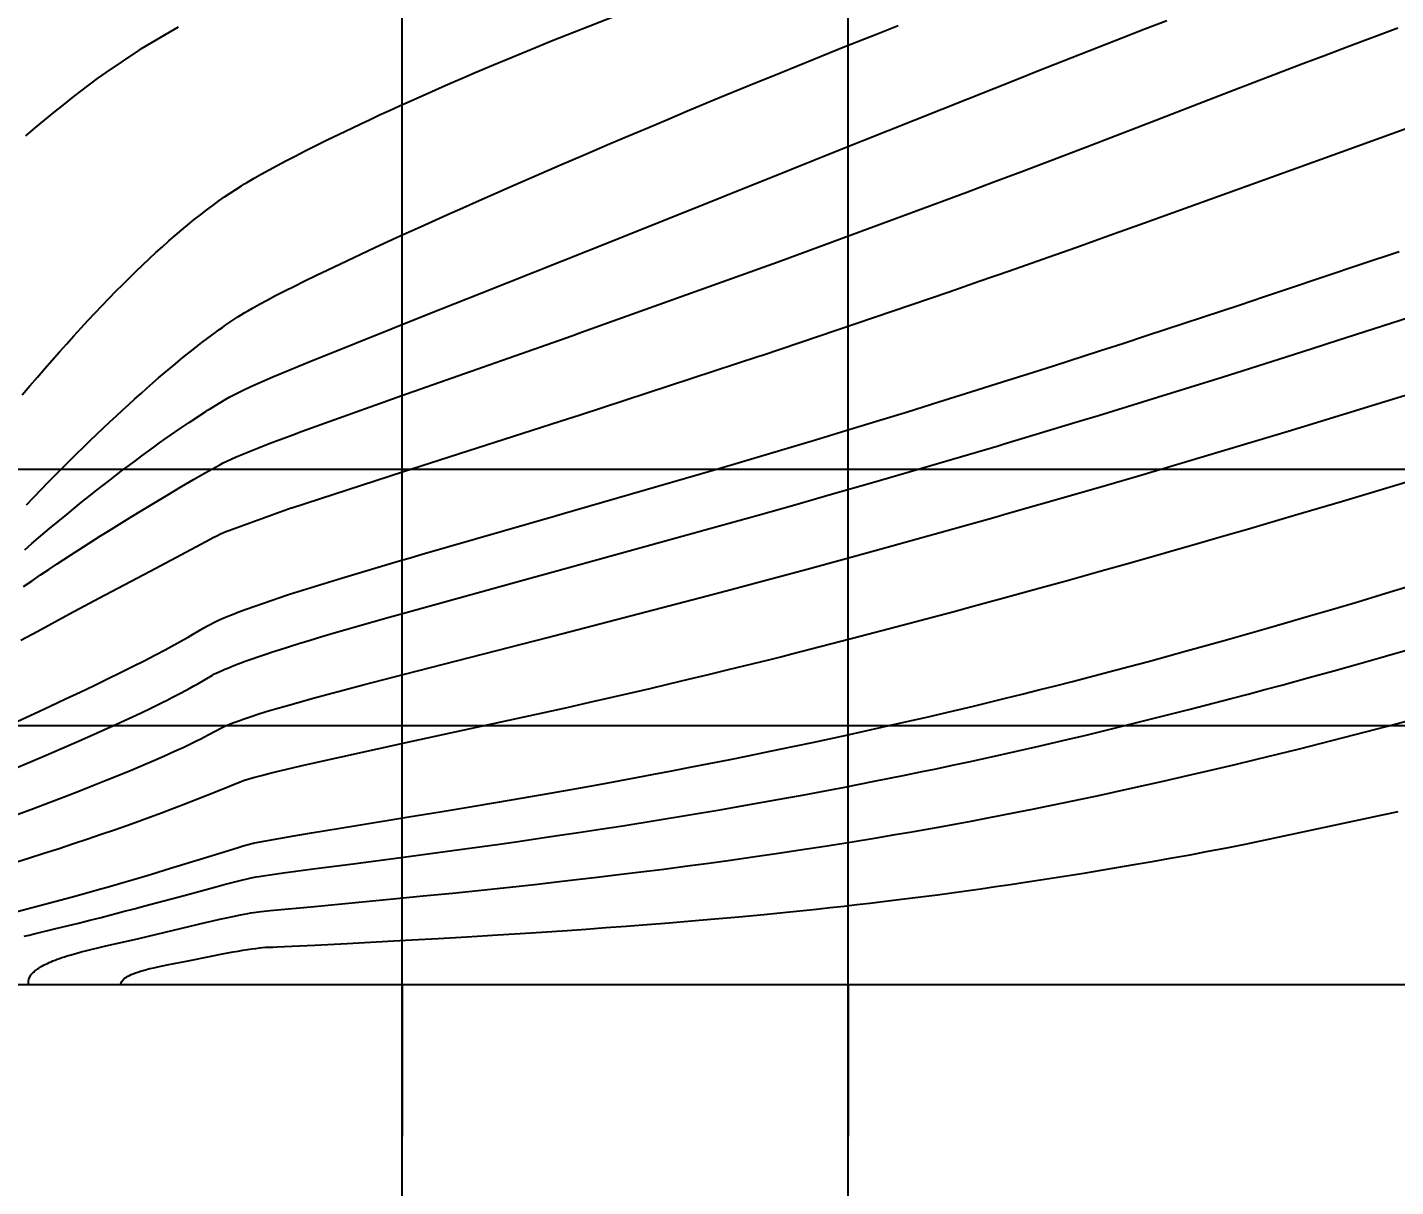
# Model space of a CAD drawing. Header units: millimetres. Extents: x -190954 to 154095, y 101 to 64253.
# Drawn here: x 31.05 to 38.79, y 124.01 to 130.57 of the extents above; entities that cross this region are included whole.
import ezdxf

# ---------------------------------------------------------------- set-up
doc = ezdxf.new("R2010")
doc.units = ezdxf.units.MM
for name, color, linetype in [('GRID', 179, 'Continuous'), ('WL025', 179, 'Continuous'), ('WL05', 179, 'Continuous'), ('WL075', 179, 'Continuous'), ('WL1', 179, 'Continuous'), ('WL15', 179, 'Continuous'), ('WL2', 179, 'Continuous'), ('WL20', 179, 'Continuous'), ('WL25', 179, 'Continuous'), ('WL3', 179, 'Continuous'), ('WL4', 179, 'Continuous'), ('WL5', 179, 'Continuous'), ('WL6', 179, 'Continuous'), ('WL7', 179, 'Continuous'), ('WL8', 179, 'Continuous'), ('WL9', 179, 'Continuous')]:
    doc.layers.add(name, color=color, linetype=linetype)
doc.styles.add('SLDTEXTSTYLE0', font='TXT', dxfattribs={"width": 0.75})
doc.dimstyles.new('SLDDIMSTYLE0', dxfattribs={"dimtxt": 3.175, "dimasz": 3.302, "dimexe": 0, "dimexo": 0.0625, "dimgap": 0.79375, "dimtad": 0, "dimtih": 1, "dimtoh": 1, "dimlfac": 1500, "dimrnd": 1e-09, "dimzin": 4, "dimdsep": 46, "dimtxsty": 'SLDTEXTSTYLE0', "dimsah": 1, "dimcen": 0.09, "dimadec": 0, "dimazin": 1, "dimtfac": 1, "dimtofl": 0, "dimtmove": 0, "dimatfit": 3, "dimfxl": 0, "dimfrac": 2, "dimtolj": 1, "dimtzin": 12, "dimarcsym": 0})

# ---------------------------------------------------------------- blocks, each defined once
blk = doc.blocks.new('_D')
at = {"layer": 'WL20'}
for p, q in [((25.5973, 126.4167), (25.5973, 168.8394)), ((227.5959, 126.4167), (227.5959, 168.8394)), ((25.5973, 165.6644), (126.8004, 165.6644)), ((227.5959, 165.6644), (146.7411, 165.6644))]:
    blk.add_line(p, q, dxfattribs=at)
for points in [[(25.5973, 165.6644), (28.8993, 165.1564), (28.8993, 166.1724)], [(227.5959, 165.6644), (224.2939, 166.1724), (224.2939, 165.1564)]]:
    blk.add_solid(points, dxfattribs=at)
at = {"layer": 'WL20', "insert": (126.8004, 167.2371), "char_height": 3.175, "attachment_point": 1, "style": 'SLDTEXTSTYLE0'}
blk.add_mtext('302998.00', dxfattribs=at)

msp = doc.modelspace()

# ---------------------------------------------------------------- linework, layer by layer
at = {"layer": 'GRID', "color": 135}
for p, q in [((33.173268, 125.1466667), (33.173268, 154.8319333)), ((35.69727, 125.1466667), (35.69727, 154.8319333)), ((33.173268, 111.8133333), (33.173268, 138.48)), ((35.69727, 111.8133333), (35.69727, 138.48)), ((251.23, 128.0633333), (21.19727, 128.0633333)), ((251.23, 126.6133333), (21.19727, 126.6133333)), ((251.23, 125.1466667), (21.19727, 125.1466667))]:
    msp.add_line(p, q, dxfattribs=at)
at = {"layer": 'GRID', "color": 255}
for p, q in [((33.173268, 125.1466667), (33.173268, 124.290536)), ((35.69727, 125.1466667), (35.69727, 124.290536))]:
    msp.add_line(p, q, dxfattribs=at)
at = {"layer": 'WL025', "color": 11}
for p, q in [((37.9430833, 125.943518), (38.80882, 126.1279033)), ((37.52898, 125.8653527), (37.6312813, 125.88406)), ((37.6312813, 125.88406), (37.7344013, 125.9033167)), ((37.7344013, 125.9033167), (37.838336, 125.923132)), ((37.838336, 125.923132), (37.9430833, 125.943518)), ((37.0415793, 125.78158), (37.12795, 125.795786)), ((37.12795, 125.795786), (37.3268333, 125.8295393)), ((37.3268333, 125.8295393), (37.4274973, 125.8471827)), ((37.4274973, 125.8471827), (37.52898, 125.8653527)), ((36.6146733, 125.715314), (36.699034, 125.7278947)), ((36.699034, 125.7278947), (36.7840093, 125.7408207)), ((36.7840093, 125.7408207), (36.9558293, 125.7677447)), ((36.9558293, 125.7677447), (37.0415793, 125.78158)), ((36.0451867, 125.6371067), (36.123142, 125.6470447)), ((36.123142, 125.6470447), (36.202486, 125.6574253)), ((36.202486, 125.6574253), (36.283262, 125.6682727)), ((36.283262, 125.6682727), (36.3652193, 125.6795587)), ((36.3652193, 125.6795587), (36.4477733, 125.6911547)), ((36.4477733, 125.6911547), (36.5309227, 125.70307)), ((36.5309227, 125.70307), (36.6146733, 125.715314)), ((35.3665127, 125.560574), (35.4415227, 125.5682213)), ((35.4415227, 125.5682213), (35.5178653, 125.5761987)), ((35.5178653, 125.5761987), (35.5955793, 125.5845253)), ((35.5955793, 125.5845253), (35.674704, 125.5932233)), ((35.674704, 125.5932233), (35.746358, 125.601298)), ((35.746358, 125.601298), (35.8191973, 125.6097033)), ((35.8191973, 125.6097033), (35.893256, 125.6184593)), ((35.893256, 125.6184593), (35.968572, 125.627586)), ((35.968572, 125.627586), (36.0451867, 125.6371067)), ((34.4407727, 125.47971), (34.5599487, 125.48888)), ((34.5599487, 125.48888), (34.68324, 125.4987147)), ((34.68324, 125.4987147), (34.8107727, 125.509282)), ((34.8107727, 125.509282), (34.9426907, 125.520658)), ((34.9426907, 125.520658), (35.079154, 125.5329253)), ((35.079154, 125.5329253), (35.2203593, 125.546196)), ((35.2203593, 125.546196), (35.3665127, 125.560574)), ((33.22847, 125.401542), (33.3767893, 125.4099053)), ((33.3767893, 125.4099053), (33.5384687, 125.4193387)), ((33.5384687, 125.4193387), (33.7137967, 125.4299813)), ((33.7137967, 125.4299813), (33.903124, 125.442008)), ((33.903124, 125.442008), (34.10688, 125.455638)), ((34.10688, 125.455638), (34.214332, 125.463138)), ((34.214332, 125.463138), (34.3255993, 125.4711467)), ((34.3255993, 125.4711467), (34.4407727, 125.47971)), ((32.1567053, 125.322712), (32.2171887, 125.3338873)), ((32.2171887, 125.3338873), (32.245724, 125.3388747)), ((32.245724, 125.3388747), (32.2728887, 125.3434013)), ((32.2728887, 125.3434013), (32.298542, 125.34743)), ((32.298542, 125.34743), (32.3225647, 125.35094)), ((32.3225647, 125.35094), (32.3448693, 125.353916)), ((32.3448693, 125.353916), (32.3653947, 125.35636)), ((32.3653947, 125.35636), (32.384108, 125.3582793)), ((32.384108, 125.3582793), (32.4010047, 125.3596947)), ((32.4010047, 125.3596947), (32.4161047, 125.3606333)), ((32.4161047, 125.3606333), (32.42945, 125.3611307)), ((32.42945, 125.3611307), (32.4425227, 125.3613493)), ((32.4425227, 125.3613493), (32.4656633, 125.3621787)), ((32.4656633, 125.3621787), (32.548418, 125.3660073)), ((32.548418, 125.3660073), (32.6801493, 125.3725593)), ((32.6801493, 125.3725593), (32.8614727, 125.381852)), ((32.8614727, 125.381852), (33.093272, 125.3941353)), ((33.093272, 125.3941353), (33.22847, 125.401542)), ((31.7912673, 125.2493793), (31.8435527, 125.2598767)), ((31.8435527, 125.2598767), (31.9635533, 125.2841387)), ((31.9635533, 125.2841387), (32.0930333, 125.3103227)), ((32.0930333, 125.3103227), (32.1567053, 125.322712)), ((31.5849367, 125.1652247), (31.6000253, 125.1826)), ((31.6000253, 125.1826), (31.6060727, 125.1871447)), ((31.6060727, 125.1871447), (31.6130667, 125.19171)), ((31.6130667, 125.19171), (31.621048, 125.196298)), ((31.621048, 125.196298), (31.6300627, 125.2009127)), ((31.6300627, 125.2009127), (31.64016, 125.2055573)), ((31.64016, 125.2055573), (31.6513967, 125.210236)), ((31.6513967, 125.210236), (31.663834, 125.214952)), ((31.663834, 125.214952), (31.6775407, 125.21971)), ((31.6775407, 125.21971), (31.6925927, 125.224514)), ((31.6925927, 125.224514), (31.7090733, 125.2293687)), ((31.7090733, 125.2293687), (31.7270753, 125.2342773)), ((31.7270753, 125.2342773), (31.7466993, 125.239246)), ((31.7466993, 125.239246), (31.7680567, 125.2442787)), ((31.7680567, 125.2442787), (31.7912673, 125.2493793)), ((31.5819433, 125.1466667), (31.584614, 125.16457)), ((31.584614, 125.16457), (31.5849367, 125.1652247))]:
    msp.add_line(p, q, dxfattribs=at)
at = {"layer": 'WL05', "color": 11}
for p, q in [((38.4987753, 126.54637), (38.6236547, 126.5787427)), ((38.6236547, 126.5787427), (38.7486267, 126.6116013)), ((38.7486267, 126.6116013), (38.853122, 126.639426)), ((38.249596, 126.4831753), (38.3740653, 126.5145067)), ((38.3740653, 126.5145067), (38.4987753, 126.54637)), ((37.8783027, 126.3925507), (38.001652, 126.422182)), ((38.001652, 126.422182), (38.1254367, 126.4523947)), ((38.1254367, 126.4523947), (38.249596, 126.4831753)), ((37.6166173, 126.3312753), (37.7554453, 126.3635133)), ((37.7554453, 126.3635133), (37.8783027, 126.3925507)), ((37.2911933, 126.258114), (37.3846733, 126.2787833)), ((37.3846733, 126.2787833), (37.4785627, 126.2998253)), ((37.4785627, 126.2998253), (37.6166173, 126.3312753)), ((36.9216887, 126.179164), (37.013374, 126.198344)), ((37.013374, 126.198344), (37.1055287, 126.2178947)), ((37.1055287, 126.2178947), (37.19814, 126.237818)), ((37.19814, 126.237818), (37.2911933, 126.258114)), ((36.4774387, 126.0904953), (36.5634393, 126.107048)), ((36.5634393, 126.107048), (36.6509373, 126.1241953)), ((36.6509373, 126.1241953), (36.739958, 126.1419513)), ((36.739958, 126.1419513), (36.830484, 126.1603533)), ((36.830484, 126.1603533), (36.9216887, 126.179164)), ((36.0686613, 126.0157953), (36.2280627, 126.0441533)), ((36.2280627, 126.0441533), (36.3097853, 126.0590707)), ((36.3097853, 126.0590707), (36.392898, 126.0745093)), ((36.392898, 126.0745093), (36.4774387, 126.0904953)), ((35.63591, 125.943572), (35.7086307, 125.955236)), ((35.7086307, 125.955236), (35.8576627, 125.9797293)), ((35.8576627, 125.9797293), (35.9619733, 125.9973527)), ((35.9619733, 125.9973527), (36.0686613, 126.0157953)), ((35.1581067, 125.8714087), (35.28926, 125.8904607)), ((35.28926, 125.8904607), (35.424624, 125.9107227)), ((35.424624, 125.9107227), (35.5643507, 125.9322747)), ((35.5643507, 125.9322747), (35.63591, 125.943572)), ((34.5229627, 125.786464), (34.6532427, 125.8029493)), ((34.6532427, 125.8029493), (34.788362, 125.8205413)), ((34.788362, 125.8205413), (34.9077907, 125.8365247)), ((34.9077907, 125.8365247), (35.0309953, 125.8534547)), ((35.0309953, 125.8534547), (35.1581067, 125.8714087)), ((33.835216, 125.706448), (33.9392367, 125.7178553)), ((33.9392367, 125.7178553), (34.0473627, 125.7299593)), ((34.0473627, 125.7299593), (34.1596893, 125.742812)), ((34.1596893, 125.742812), (34.276318, 125.7564667)), ((34.276318, 125.7564667), (34.3973687, 125.7709973)), ((34.3973687, 125.7709973), (34.5229627, 125.786464)), ((33.1419787, 125.635552), (33.2929953, 125.6503313)), ((33.2929953, 125.6503313), (33.4585813, 125.6669227)), ((33.4585813, 125.6669227), (33.6391553, 125.6855427)), ((33.6391553, 125.6855427), (33.835216, 125.706448)), ((32.33263, 125.5567207), (32.3762493, 125.5628573)), ((32.3762493, 125.5628573), (32.4262427, 125.5678893)), ((32.4262427, 125.5678893), (32.6773867, 125.5915827)), ((32.6773867, 125.5915827), (33.1419787, 125.635552)), ((31.8798153, 125.4566993), (32.0617047, 125.49987)), ((32.0617047, 125.49987), (32.1032113, 125.5094833)), ((32.1032113, 125.5094833), (32.1427727, 125.518484)), ((32.1427727, 125.518484), (32.1802467, 125.5268053)), ((32.1802467, 125.5268053), (32.215506, 125.5343973)), ((32.215506, 125.5343973), (32.2597187, 125.5434713)), ((32.2597187, 125.5434713), (32.2994453, 125.55103)), ((32.2994453, 125.55103), (32.3165513, 125.5540487)), ((32.3165513, 125.5540487), (32.33263, 125.5567207)), ((31.4901193, 125.365414), (31.683336, 125.4099547)), ((31.683336, 125.4099547), (31.8798153, 125.4566993)), ((31.326548, 125.3257113), (31.356914, 125.333934)), ((31.356914, 125.333934), (31.3894513, 125.342222)), ((31.3894513, 125.342222), (31.4901193, 125.365414)), ((31.1313893, 125.2509467), (31.139326, 125.2554587)), ((31.139326, 125.2554587), (31.1477593, 125.2599893)), ((31.1477593, 125.2599893), (31.1567033, 125.2645393)), ((31.1567033, 125.2645393), (31.1661733, 125.26911)), ((31.1661733, 125.26911), (31.176184, 125.2737013)), ((31.176184, 125.2737013), (31.18675, 125.2783147)), ((31.18675, 125.2783147), (31.197888, 125.2829493)), ((31.197888, 125.2829493), (31.2096133, 125.2876067)), ((31.2096133, 125.2876067), (31.2219427, 125.2922867)), ((31.2219427, 125.2922867), (31.234892, 125.29699)), ((31.234892, 125.29699), (31.248478, 125.3017167)), ((31.248478, 125.3017167), (31.262718, 125.306468)), ((31.262718, 125.306468), (31.277628, 125.3112427)), ((31.277628, 125.3112427), (31.2932247, 125.3160413)), ((31.2932247, 125.3160413), (31.326548, 125.3257113)), ((31.058762, 125.1636853), (31.0619893, 125.1808)), ((31.0619893, 125.1808), (31.0625047, 125.18233)), ((31.0625047, 125.18233), (31.063086, 125.18386)), ((31.063086, 125.18386), (31.071308, 125.1995873)), ((31.071308, 125.1995873), (31.0740793, 125.20354)), ((31.0740793, 125.20354), (31.07715, 125.207502)), ((31.07715, 125.207502), (31.0805273, 125.211474)), ((31.0805273, 125.211474), (31.0842187, 125.2154567)), ((31.0842187, 125.2154567), (31.088642, 125.2198407)), ((31.088642, 125.2198407), (31.0934627, 125.224238)), ((31.0934627, 125.224238), (31.0986933, 125.2286493)), ((31.0986933, 125.2286493), (31.1043433, 125.2330767)), ((31.1043433, 125.2330767), (31.110426, 125.2375187)), ((31.110426, 125.2375187), (31.1169527, 125.2419773)), ((31.1169527, 125.2419773), (31.1239367, 125.2464533)), ((31.1239367, 125.2464533), (31.1313893, 125.2509467)), ((31.058696, 125.1594227), (31.058762, 125.1636853)), ((31.058914, 125.155166), (31.058696, 125.1594227)), ((31.05941, 125.150914), (31.058914, 125.155166)), ((31.0601787, 125.1466667), (31.05941, 125.150914))]:
    msp.add_line(p, q, dxfattribs=at)
at = {"layer": 'WL075', "color": 11}
for p, q in [((38.736522, 127.0075273), (38.8481513, 127.0395867)), ((38.4451007, 126.925256), (38.5913827, 126.9662907)), ((38.5913827, 126.9662907), (38.736522, 127.0075273)), ((38.1497307, 126.8440713), (38.2978307, 126.884494)), ((38.2978307, 126.884494), (38.4451007, 126.925256)), ((37.9595867, 126.79303), (38.0547753, 126.81846)), ((38.0547753, 126.81846), (38.1497307, 126.8440713)), ((37.6250893, 126.705636), (37.7686753, 126.742772)), ((37.7686753, 126.742772), (37.8642067, 126.7677953)), ((37.8642067, 126.7677953), (37.9595867, 126.79303)), ((37.33768, 126.6330453), (37.4813827, 126.669048)), ((37.4813827, 126.669048), (37.6250893, 126.705636)), ((37.0514873, 126.5631407), (37.1940993, 126.5976593)), ((37.1940993, 126.5976593), (37.33768, 126.6330453)), ((36.640896, 126.4677153), (36.774844, 126.4982)), ((36.774844, 126.4982), (36.911704, 126.5299913)), ((36.911704, 126.5299913), (37.0514873, 126.5631407)), ((36.3789273, 126.4098967), (36.5084513, 126.4381893)), ((36.5084513, 126.4381893), (36.640896, 126.4677153)), ((36.0168487, 126.333832), (36.105128, 126.351972)), ((36.105128, 126.351972), (36.1948867, 126.370682)), ((36.1948867, 126.370682), (36.2861467, 126.389984)), ((36.2861467, 126.389984), (36.3789273, 126.4098967)), ((35.596942, 126.2510587), (35.6781307, 126.2666187)), ((35.6781307, 126.2666187), (35.7606947, 126.2826587)), ((35.7606947, 126.2826587), (35.8446547, 126.299196)), ((35.8446547, 126.299196), (35.9300327, 126.316248)), ((35.9300327, 126.316248), (36.0168487, 126.333832)), ((35.065338, 126.154218), (35.361408, 126.207088)), ((35.361408, 126.207088), (35.4386013, 126.2213093)), ((35.4386013, 126.2213093), (35.517106, 126.2359607)), ((35.517106, 126.2359607), (35.596942, 126.2510587)), ((34.421114, 126.04778), (34.9814387, 126.1397053)), ((34.9814387, 126.1397053), (35.0231773, 126.1469)), ((35.0231773, 126.1469), (35.065338, 126.154218)), ((34.1707807, 126.009344), (34.293578, 126.028012)), ((34.293578, 126.028012), (34.421114, 126.04778)), ((33.7247633, 125.944392), (33.8296967, 125.9592953)), ((33.8296967, 125.9592953), (33.938946, 125.97505)), ((33.938946, 125.97505), (34.0526073, 125.9917127)), ((34.0526073, 125.9917127), (34.1707807, 126.009344)), ((33.1814047, 125.8703253), (33.3465633, 125.8923547)), ((33.3465633, 125.8923547), (33.5275073, 125.9169427)), ((33.5275073, 125.9169427), (33.7247633, 125.944392)), ((32.501418, 125.780882), (32.6707133, 125.8035253)), ((32.6707133, 125.8035253), (32.8967353, 125.833012)), ((32.8967353, 125.833012), (33.1814047, 125.8703253)), ((32.1667467, 125.715014), (32.2043713, 125.7247587)), ((32.2043713, 125.7247587), (32.271156, 125.7413047)), ((32.271156, 125.7413047), (32.296038, 125.747086)), ((32.296038, 125.747086), (32.318826, 125.7521033)), ((32.318826, 125.7521033), (32.3471267, 125.757778)), ((32.3471267, 125.757778), (32.365116, 125.7608913)), ((32.365116, 125.7608913), (32.38765, 125.764494)), ((32.38765, 125.764494), (32.437642, 125.7719307)), ((32.437642, 125.7719307), (32.501418, 125.780882)), ((31.716772, 125.5937087), (31.9392467, 125.6537587)), ((31.9392467, 125.6537587), (32.12638, 125.704356)), ((32.12638, 125.704356), (32.1667467, 125.715014)), ((31.595466, 125.5616753), (31.656794, 125.5777887)), ((31.656794, 125.5777887), (31.716772, 125.5937087)), ((31.2139433, 125.46615), (31.3416973, 125.4971093)), ((31.3416973, 125.4971093), (31.4058473, 125.513072)), ((31.4058473, 125.513072), (31.4697247, 125.5292207)), ((31.4697247, 125.5292207), (31.5330253, 125.5454533)), ((31.5330253, 125.5454533), (31.595466, 125.5616753)), ((31.035512, 125.4222093), (31.0630093, 125.4294607)), ((31.0630093, 125.4294607), (31.09145, 125.436736)), ((31.09145, 125.436736), (31.2139433, 125.46615))]:
    msp.add_line(p, q, dxfattribs=at)
at = {"layer": 'WL1', "color": 11}
for p, q in [((38.76392, 127.370666), (38.946392, 127.4255607)), ((38.579716, 127.3154967), (38.76392, 127.370666)), ((38.293428, 127.230964), (38.4379553, 127.273442)), ((38.4379553, 127.273442), (38.579716, 127.3154967)), ((38.0617667, 127.1638393), (38.1783647, 127.1974733)), ((38.1783647, 127.1974733), (38.293428, 127.230964)), ((37.8243113, 127.0963327), (37.943718, 127.1301093)), ((37.943718, 127.1301093), (38.0617667, 127.1638393)), ((37.504002, 127.0074813), (37.611628, 127.0370447)), ((37.611628, 127.0370447), (37.8243113, 127.0963327)), ((37.2869153, 126.94878), (37.395616, 126.9780113)), ((37.395616, 126.9780113), (37.504002, 127.0074813)), ((36.9663207, 126.8646793), (37.1790433, 126.920128)), ((37.1790433, 126.920128), (37.2869153, 126.94878)), ((36.6807147, 126.7924433), (36.7748987, 126.8159853)), ((36.7748987, 126.8159853), (36.8701133, 126.8400653)), ((36.8701133, 126.8400653), (36.9663207, 126.8646793)), ((36.3164733, 126.7039753), (36.405734, 126.7252773)), ((36.405734, 126.7252773), (36.5875947, 126.7694367)), ((36.5875947, 126.7694367), (36.6807147, 126.7924433)), ((36.055536, 126.6430953), (36.1413647, 126.6628927)), ((36.1413647, 126.6628927), (36.2283453, 126.6831813)), ((36.2283453, 126.6831813), (36.3164733, 126.7039753)), ((35.6881293, 126.5608407), (35.786876, 126.5825553)), ((35.786876, 126.5825553), (35.8873587, 126.6049467)), ((35.8873587, 126.6049467), (35.9708667, 126.6237833)), ((35.9708667, 126.6237833), (36.055536, 126.6430953)), ((35.3103507, 126.48037), (35.4022347, 126.499568)), ((35.4022347, 126.499568), (35.4958167, 126.5193633)), ((35.4958167, 126.5193633), (35.5911127, 126.539784)), ((35.5911127, 126.539784), (35.6881293, 126.5608407)), ((34.9098927, 126.3994167), (35.0193887, 126.4211213)), ((35.0193887, 126.4211213), (35.1316233, 126.4437013)), ((35.1316233, 126.4437013), (35.220152, 126.4617547)), ((35.220152, 126.4617547), (35.3103507, 126.48037)), ((34.4985147, 126.320634), (34.5974467, 126.339194)), ((34.5974467, 126.339194), (34.6989593, 126.358484)), ((34.6989593, 126.358484), (34.8030967, 126.3785513)), ((34.8030967, 126.3785513), (34.9098927, 126.3994167)), ((34.021868, 126.2344013), (34.1619173, 126.2592147)), ((34.1619173, 126.2592147), (34.3082407, 126.2855953)), ((34.3082407, 126.2855953), (34.4985147, 126.320634)), ((33.5816067, 126.158898), (33.7928087, 126.1946753)), ((33.7928087, 126.1946753), (34.021868, 126.2344013)), ((33.210388, 126.0976227), (33.387648, 126.1266687)), ((33.387648, 126.1266687), (33.5816067, 126.158898)), ((32.6599147, 126.0079987), (32.9041553, 126.047944)), ((32.9041553, 126.047944), (33.210388, 126.0976227)), ((32.331362, 125.9484133), (32.3403033, 125.9503927)), ((32.3403033, 125.9503927), (32.3498447, 125.952442)), ((32.3498447, 125.952442), (32.4755767, 125.9764633)), ((32.4755767, 125.9764633), (32.5603567, 125.991244)), ((32.5603567, 125.991244), (32.6599147, 126.0079987)), ((32.050254, 125.8645293), (32.2153253, 125.9157133)), ((32.2153253, 125.9157133), (32.2456973, 125.9249113)), ((32.2456973, 125.9249113), (32.2735573, 125.933184)), ((32.2735573, 125.933184), (32.331362, 125.9484133)), ((31.779698, 125.781494), (31.839128, 125.7994673)), ((31.839128, 125.7994673), (32.050254, 125.8645293)), ((31.5184113, 125.7047113), (31.5870213, 125.7245027)), ((31.5870213, 125.7245027), (31.653528, 125.7439447)), ((31.653528, 125.7439447), (31.717794, 125.7629653)), ((31.717794, 125.7629653), (31.779698, 125.781494)), ((30.9949153, 125.5633347), (31.301598, 125.644014)), ((31.301598, 125.644014), (31.3755167, 125.6643847)), ((31.3755167, 125.6643847), (31.4478513, 125.6846467)), ((31.4478513, 125.6846467), (31.5184113, 125.7047113))]:
    msp.add_line(p, q, dxfattribs=at)
at = {"layer": 'WL15', "color": 11}
for p, q in [((38.4927427, 127.884854), (38.9331533, 128.0162987)), ((38.3576227, 127.844868), (38.4927427, 127.884854)), ((38.2219307, 127.8048947), (38.3576227, 127.844868)), ((37.955634, 127.726996), (38.2219307, 127.8048947)), ((37.6870973, 127.6492293), (37.8216487, 127.688092)), ((37.8216487, 127.688092), (37.955634, 127.726996)), ((37.3049673, 127.5400367), (37.4965467, 127.5945553)), ((37.4965467, 127.5945553), (37.6870973, 127.6492293)), ((37.1155027, 127.486574), (37.3049673, 127.5400367)), ((36.7837087, 127.3940653), (36.9294907, 127.4345333)), ((36.9294907, 127.4345333), (37.1155027, 127.486574)), ((36.403902, 127.29), (36.6401227, 127.3544873)), ((36.6401227, 127.3544873), (36.7837087, 127.3940653)), ((36.2881213, 127.2586867), (36.403902, 127.29)), ((35.9670327, 127.1729127), (36.1738973, 127.22799)), ((36.1738973, 127.22799), (36.2881213, 127.2586867)), ((35.3782287, 127.0201373), (35.765504, 127.1199267)), ((35.765504, 127.1199267), (35.9670327, 127.1729127)), ((35.0206027, 126.931156), (35.2551453, 126.9891513)), ((35.2551453, 126.9891513), (35.3164567, 127.0045393)), ((35.3164567, 127.0045393), (35.3782287, 127.0201373)), ((34.7943007, 126.8764507), (34.906374, 126.9033973)), ((34.906374, 126.9033973), (35.0206027, 126.931156)), ((34.368836, 126.7767533), (34.5769, 126.8250247)), ((34.5769, 126.8250247), (34.684456, 126.8503413)), ((34.684456, 126.8503413), (34.7943007, 126.8764507)), ((34.1070393, 126.7172367), (34.2357907, 126.7463447)), ((34.2357907, 126.7463447), (34.368836, 126.7767533)), ((33.2309673, 126.525454), (34.1070393, 126.7172367)), ((32.6249787, 126.392796), (33.2309673, 126.525454)), ((32.3775873, 126.33283), (32.4191467, 126.34359)), ((32.4191467, 126.34359), (32.4646493, 126.3549487)), ((32.4646493, 126.3549487), (32.5141107, 126.3669233)), ((32.5141107, 126.3669233), (32.567548, 126.379532)), ((32.567548, 126.379532), (32.6249787, 126.392796)), ((32.1171513, 126.240212), (32.27645, 126.3039853)), ((32.27645, 126.3039853), (32.30625, 126.313042)), ((32.30625, 126.313042), (32.3399587, 126.3226527)), ((32.3399587, 126.3226527), (32.3775873, 126.33283)), ((31.9259473, 126.1638387), (32.1171513, 126.240212)), ((31.749434, 126.0977327), (31.8113733, 126.1205353)), ((31.8113733, 126.1205353), (31.8702207, 126.142582)), ((31.8702207, 126.142582), (31.9259473, 126.1638387)), ((31.5453613, 126.025136), (31.6163947, 126.0499987)), ((31.6163947, 126.0499987), (31.6844307, 126.0742093)), ((31.6844307, 126.0742093), (31.749434, 126.0977327)), ((31.3146813, 125.9469973), (31.3944593, 125.973596)), ((31.3944593, 125.973596), (31.4713687, 125.9996553)), ((31.4713687, 125.9996553), (31.5453613, 126.025136)), ((31.0587253, 125.8644187), (31.1467467, 125.8923593)), ((31.1467467, 125.8923593), (31.2320893, 125.9199033)), ((31.2320893, 125.9199033), (31.3146813, 125.9469973)), ((30.9681087, 125.836138), (31.0587253, 125.8644187))]:
    msp.add_line(p, q, dxfattribs=at)
at = {"layer": 'WL2', "color": 11}
for p, q in [((38.25326, 128.3011313), (39.23428, 128.604132)), ((37.3531653, 128.031956), (38.185924, 128.2806647)), ((38.185924, 128.2806647), (38.25326, 128.3011313)), ((36.9679587, 127.9199533), (37.158804, 127.9752007)), ((37.158804, 127.9752007), (37.3531653, 128.031956)), ((36.597128, 127.813934), (36.9679587, 127.9199533)), ((36.5521833, 127.8012133), (36.597128, 127.813934)), ((36.0862453, 127.67065), (36.507462, 127.7885567)), ((36.507462, 127.7885567), (36.5521833, 127.8012133)), ((35.8834167, 127.6146213), (36.0862453, 127.67065)), ((35.6857787, 127.5604793), (35.8834167, 127.6146213)), ((35.44372, 127.4947607), (35.6857787, 127.5604793)), ((35.034218, 127.3850053), (35.2099567, 127.4318933)), ((35.2099567, 127.4318933), (35.44372, 127.4947607)), ((34.8635033, 127.339754), (35.034218, 127.3850053)), ((34.0742807, 127.1339453), (34.8635033, 127.339754)), ((33.19407, 126.9080473), (33.9961613, 127.1138253)), ((33.9961613, 127.1138253), (34.0742807, 127.1339453)), ((33.0695253, 126.875818), (33.19407, 126.9080473)), ((32.748106, 126.79096), (32.8468107, 126.8173867)), ((32.8468107, 126.8173867), (32.9525067, 126.8452807)), ((32.9525067, 126.8452807), (33.0695253, 126.875818)), ((32.456288, 126.7089273), (32.5119607, 126.7252467)), ((32.5119607, 126.7252467), (32.57165, 126.7422967)), ((32.57165, 126.7422967), (32.6563873, 126.7659507)), ((32.6563873, 126.7659507), (32.748106, 126.79096)), ((32.2553033, 126.6442373), (32.2736407, 126.6507447)), ((32.2736407, 126.6507447), (32.3133067, 126.6642587)), ((32.3133067, 126.6642587), (32.356966, 126.67845)), ((32.356966, 126.67845), (32.4046247, 126.6933347)), ((32.4046247, 126.6933347), (32.456288, 126.7089273)), ((32.0765707, 126.5616047), (32.1163407, 126.58266)), ((32.1163407, 126.58266), (32.1547973, 126.6031893)), ((32.1547973, 126.6031893), (32.166176, 126.6085813)), ((32.166176, 126.6085813), (32.1785473, 126.614128)), ((32.1785473, 126.614128), (32.19191, 126.6198313)), ((32.19191, 126.6198313), (32.2062667, 126.625692)), ((32.2062667, 126.625692), (32.2216173, 126.6317127)), ((32.2216173, 126.6317127), (32.2379627, 126.637894)), ((32.2379627, 126.637894), (32.2553033, 126.6442373)), ((31.8846447, 126.46887), (31.9375487, 126.4933173)), ((31.9375487, 126.4933173), (31.9871727, 126.516926)), ((31.9871727, 126.516926), (32.0107533, 126.5284147)), ((32.0107533, 126.5284147), (32.033514, 126.5396907)), ((32.033514, 126.5396907), (32.0554533, 126.5507547)), ((32.0554533, 126.5507547), (32.0765707, 126.5616047)), ((31.7062733, 126.3905453), (31.7690047, 126.4174793)), ((31.7690047, 126.4174793), (31.8284627, 126.4435887)), ((31.8284627, 126.4435887), (31.8846447, 126.46887)), ((31.5709973, 126.3342213), (31.64027, 126.3627913)), ((31.64027, 126.3627913), (31.7062733, 126.3905453)), ((31.3435907, 126.2436547), (31.4226547, 126.2746487)), ((31.4226547, 126.2746487), (31.498458, 126.3048393)), ((31.498458, 126.3048393), (31.5709973, 126.3342213)), ((31.1756927, 126.1792747), (31.2612687, 126.211862)), ((31.2612687, 126.211862), (31.3435907, 126.2436547)), ((30.994796, 126.111738), (31.0868667, 126.145898)), ((31.0868667, 126.145898), (31.1756927, 126.1792747))]:
    msp.add_line(p, q, dxfattribs=at)
at = {"layer": 'WL25', "color": 11}
for p, q in [((38.4676373, 128.7956193), (39.0202047, 128.9743333)), ((38.174552, 128.7017973), (38.3214187, 128.7487153)), ((38.3214187, 128.7487153), (38.4676373, 128.7956193)), ((37.8123267, 128.5870033), (38.174552, 128.7017973)), ((37.6297873, 128.52971), (37.8123267, 128.5870033)), ((37.4463113, 128.47254), (37.6297873, 128.52971)), ((37.2232353, 128.40362), (37.4463113, 128.47254)), ((37.0035447, 128.33648), (37.1127887, 128.3697847)), ((37.1127887, 128.3697847), (37.2232353, 128.40362)), ((36.5785467, 128.2085393), (37.0035447, 128.33648)), ((36.499328, 128.18497), (36.53885, 128.1967227)), ((36.53885, 128.1967227), (36.5785467, 128.2085393)), ((36.041356, 128.0503533), (36.499328, 128.18497)), ((35.8216327, 127.9867133), (36.041356, 128.0503533)), ((35.6080673, 127.925406), (35.8216327, 127.9867133)), ((35.3946053, 127.8646447), (35.6080673, 127.925406)), ((35.1876553, 127.8061893), (35.3946053, 127.8646447)), ((34.7583313, 127.686182), (34.969112, 127.744904)), ((34.969112, 127.744904), (35.1876553, 127.8061893)), ((34.04822, 127.4903607), (34.7583313, 127.686182)), ((33.1615507, 127.2455107), (33.9315393, 127.4583393)), ((33.9315393, 127.4583393), (34.04822, 127.4903607)), ((32.7882673, 127.138574), (33.1004973, 127.2283127)), ((33.1004973, 127.2283127), (33.1615507, 127.2455107)), ((32.652398, 127.098076), (32.7186447, 127.1179707)), ((32.7186447, 127.1179707), (32.7882673, 127.138574)), ((32.439128, 127.031236), (32.4834293, 127.045572)), ((32.4834293, 127.045572), (32.5300353, 127.0603613)), ((32.5300353, 127.0603613), (32.589528, 127.0788767)), ((32.589528, 127.0788767), (32.652398, 127.098076)), ((32.221688, 126.9544187), (32.2849607, 126.978308)), ((32.2849607, 126.978308), (32.3200487, 126.9908887)), ((32.3200487, 126.9908887), (32.3574387, 127.0038993)), ((32.3574387, 127.0038993), (32.3971313, 127.0173473)), ((32.3971313, 127.0173473), (32.439128, 127.031236)), ((32.0596667, 126.8761993), (32.1005753, 126.9002207)), ((32.1005753, 126.9002207), (32.1125727, 126.9065187)), ((32.1125727, 126.9065187), (32.1255653, 126.9129893)), ((32.1255653, 126.9129893), (32.1545367, 126.926452)), ((32.1545367, 126.926452), (32.1699333, 126.9331953)), ((32.1699333, 126.9331953), (32.1862567, 126.940104)), ((32.1862567, 126.940104), (32.2035087, 126.947178)), ((32.2035087, 126.947178), (32.221688, 126.9544187)), ((31.9228347, 126.799922), (31.9477353, 126.813196)), ((31.9477353, 126.813196), (31.9717967, 126.826244)), ((31.9717967, 126.826244), (31.99502, 126.839068)), ((31.99502, 126.839068), (32.0174053, 126.8516673)), ((32.0174053, 126.8516673), (32.0596667, 126.8761993)), ((31.7557447, 126.715464), (31.8148167, 126.744542)), ((31.8148167, 126.744542), (31.8430853, 126.758732)), ((31.8430853, 126.758732), (31.8705107, 126.7726913)), ((31.8705107, 126.7726913), (31.8970933, 126.7864207)), ((31.8970933, 126.7864207), (31.9228347, 126.799922)), ((31.5581573, 126.6225313), (31.6274253, 126.654472)), ((31.6274253, 126.654472), (31.693284, 126.6854453)), ((31.693284, 126.6854453), (31.7557447, 126.715464)), ((31.4093413, 126.555682), (31.4854667, 126.5896067)), ((31.4854667, 126.5896067), (31.5581573, 126.6225313)), ((31.2467227, 126.484754), (31.3297653, 126.520738)), ((31.3297653, 126.520738), (31.4093413, 126.555682)), ((31.0701607, 126.40957), (31.1601947, 126.4477067)), ((31.1601947, 126.4477067), (31.2467227, 126.484754)), ((30.9765967, 126.370314), (31.0701607, 126.40957))]:
    msp.add_line(p, q, dxfattribs=at)
at = {"layer": 'WL3', "color": 11}
for p, q in [((38.6034887, 129.2269587), (38.81432, 129.2980967)), ((38.1774607, 129.0839273), (38.6034887, 129.2269587)), ((38.0465567, 129.0402133), (38.1774607, 129.0839273)), ((37.3843727, 128.8212547), (37.9151167, 128.9964493)), ((37.9151167, 128.9964493), (38.0465567, 129.0402133)), ((37.25049, 128.777504), (37.3843727, 128.8212547)), ((37.1178227, 128.73439), (37.25049, 128.777504)), ((36.857634, 128.6505707), (37.1178227, 128.73439)), ((36.5764253, 128.561072), (36.715968, 128.6053413)), ((36.715968, 128.6053413), (36.857634, 128.6505707)), ((36.3909673, 128.5026667), (36.5764253, 128.561072)), ((36.03171, 128.390922), (36.209396, 128.4459613)), ((36.209396, 128.4459613), (36.3909673, 128.5026667)), ((35.8579053, 128.3375147), (36.03171, 128.390922)), ((35.5116393, 128.2323767), (35.6827127, 128.2841133)), ((35.6827127, 128.2841133), (35.8579053, 128.3375147)), ((35.1818213, 128.1337547), (35.5116393, 128.2323767)), ((35.0557273, 128.0964187), (35.1818213, 128.1337547)), ((34.078382, 127.8121233), (34.9321833, 128.06001)), ((34.9321833, 128.06001), (35.0557273, 128.0964187)), ((34.0408033, 127.8013167), (34.078382, 127.8121233)), ((33.286842, 127.58415), (34.0408033, 127.8013167)), ((33.2180027, 127.564104), (33.286842, 127.58415)), ((32.8293653, 127.44882), (33.1510467, 127.544526)), ((33.1510467, 127.544526), (33.2180027, 127.564104)), ((32.5602073, 127.3650113), (32.8293653, 127.44882)), ((32.3939767, 127.3098707), (32.5136753, 127.3499247)), ((32.5136753, 127.3499247), (32.5366887, 127.357418)), ((32.5366887, 127.357418), (32.5602073, 127.3650113)), ((32.2442453, 127.255778), (32.290178, 127.273024)), ((32.290178, 127.273024), (32.3400887, 127.291052)), ((32.3400887, 127.291052), (32.3939767, 127.3098707)), ((32.0866987, 127.1875273), (32.107386, 127.1978673)), ((32.107386, 127.1978673), (32.130324, 127.2086253)), ((32.130324, 127.2086253), (32.1468233, 127.2160127)), ((32.1468233, 127.2160127), (32.1643173, 127.2235873)), ((32.1643173, 127.2235873), (32.1828073, 127.23135)), ((32.1828073, 127.23135), (32.2022913, 127.239302)), ((32.2022913, 127.239302), (32.2227707, 127.247444)), ((32.2227707, 127.247444), (32.2442453, 127.255778)), ((31.9389187, 127.1020967), (31.9631153, 127.1157933)), ((31.9631153, 127.1157933), (31.986466, 127.1292053)), ((31.986466, 127.1292053), (32.052048, 127.168084)), ((32.052048, 127.168084), (32.0682607, 127.177602)), ((32.0682607, 127.177602), (32.0866987, 127.1875273)), ((31.7745927, 127.0132967), (31.8328153, 127.044038)), ((31.8328153, 127.044038), (31.9389187, 127.1020967)), ((31.6477527, 126.948364), (31.7129093, 126.9814087)), ((31.7129093, 126.9814087), (31.7745927, 127.0132967)), ((31.431276, 126.8421213), (31.5069553, 126.878742)), ((31.5069553, 126.878742), (31.5791073, 126.914148)), ((31.5791073, 126.914148), (31.6477527, 126.948364)), ((31.269244, 126.765116), (31.3520473, 126.8042573)), ((31.3520473, 126.8042573), (31.431276, 126.8421213)), ((31.0927953, 126.6828427), (31.1828367, 126.72466)), ((31.1828367, 126.72466), (31.269244, 126.765116)), ((30.901662, 126.5949107), (31.0927953, 126.6828427))]:
    msp.add_line(p, q, dxfattribs=at)
at = {"layer": 'WL4', "color": 11}
for p, q in [((38.487752, 129.8616087), (39.6235713, 130.2724033)), ((38.210562, 129.7612527), (38.487752, 129.8616087)), ((37.372976, 129.4592167), (38.210562, 129.7612527)), ((37.176996, 129.38906), (37.372976, 129.4592167)), ((36.9844853, 129.3205987), (37.176996, 129.38906)), ((36.7955767, 129.25386), (36.9844853, 129.3205987)), ((36.610286, 129.1888213), (36.7955767, 129.25386)), ((36.268742, 129.070022), (36.4378747, 129.1286767)), ((36.4378747, 129.1286767), (36.610286, 129.1888213)), ((35.2114067, 128.7109827), (36.268742, 129.070022)), ((34.1814413, 128.373062), (35.192282, 128.7046067)), ((35.192282, 128.7046067), (35.2114067, 128.7109827)), ((34.0680533, 128.3364773), (34.1814413, 128.373062)), ((33.280126, 128.0843327), (34.0680533, 128.3364773)), ((32.5496987, 127.8476913), (33.1812093, 128.0527533)), ((33.1812093, 128.0527533), (33.280126, 128.0843327)), ((32.171542, 127.7102407), (32.5459553, 127.8464333)), ((32.5459553, 127.8464333), (32.5496987, 127.8476913)), ((31.9810293, 127.613286), (32.08738, 127.670292)), ((32.08738, 127.670292), (32.104642, 127.6794513)), ((32.104642, 127.6794513), (32.1241713, 127.6890853)), ((32.1241713, 127.6890853), (32.1464713, 127.699346)), ((32.1464713, 127.699346), (32.171542, 127.7102407)), ((31.74846, 127.4892227), (31.9810293, 127.613286)), ((31.4577153, 127.3347993), (31.74846, 127.4892227)), ((31.2914873, 127.2463), (31.4577153, 127.3347993)), ((31.1115007, 127.149802), (31.2914873, 127.2463)), ((31.016312, 127.0983253), (31.1115007, 127.149802))]:
    msp.add_line(p, q, dxfattribs=at)
at = {"layer": 'WL5', "color": 11}
for p, q in [((38.514238, 130.4538667), (38.8060813, 130.5638393)), ((38.3918993, 130.4074633), (38.514238, 130.4538667)), ((38.2690173, 130.360698), (38.3918993, 130.4074633)), ((37.8560287, 130.2025653), (38.2690173, 130.360698)), ((37.436944, 130.0410687), (37.8560287, 130.2025653)), ((37.050972, 129.892506), (37.436944, 130.0410687)), ((36.6785273, 129.7504573), (37.050972, 129.892506)), ((36.5217753, 129.6911267), (36.6785273, 129.7504573)), ((36.3676347, 129.6330713), (36.5217753, 129.6911267)), ((35.2800387, 129.2321947), (36.3676347, 129.6330713)), ((34.188004, 128.8407213), (35.2682447, 129.2279167)), ((35.2682447, 129.2279167), (35.2800387, 129.2321947)), ((33.2413333, 128.5065853), (34.1325587, 128.821066)), ((34.1325587, 128.821066), (34.188004, 128.8407213)), ((33.1978067, 128.491222), (33.2413333, 128.5065853)), ((32.6085773, 128.280582), (33.1978067, 128.491222)), ((32.5547467, 128.2607793), (32.6085773, 128.280582)), ((32.360192, 128.1870407), (32.4120987, 128.20717)), ((32.4120987, 128.20717), (32.4565073, 128.224082)), ((32.4565073, 128.224082), (32.5040567, 128.2419493)), ((32.5040567, 128.2419493), (32.5547467, 128.2607793)), ((32.1819427, 128.1113333), (32.2063967, 128.1229147)), ((32.2063967, 128.1229147), (32.2348953, 128.135654)), ((32.2348953, 128.135654), (32.2715913, 128.1512987)), ((32.2715913, 128.1512987), (32.3133567, 128.1684227)), ((32.3133567, 128.1684227), (32.360192, 128.1870407)), ((31.993144, 128.006802), (32.0558747, 128.0426607)), ((32.0558747, 128.0426607), (32.1009027, 128.0678973)), ((32.1009027, 128.0678973), (32.142222, 128.090544)), ((32.142222, 128.090544), (32.161512, 128.1008927)), ((32.161512, 128.1008927), (32.1819427, 128.1113333)), ((31.882104, 127.941906), (31.9242673, 127.9667287)), ((31.9242673, 127.9667287), (31.993144, 128.006802)), ((31.706082, 127.836272), (31.83792, 127.9156827)), ((31.83792, 127.9156827), (31.882104, 127.941906)), ((31.6344793, 127.7924413), (31.706082, 127.836272)), ((31.513758, 127.7174173), (31.559122, 127.7457787)), ((31.559122, 127.7457787), (31.6344793, 127.7924413)), ((31.3702573, 127.6262953), (31.4671527, 127.6880627)), ((31.4671527, 127.6880627), (31.513758, 127.7174173)), ((31.2209693, 127.529062), (31.2968707, 127.5788233)), ((31.2968707, 127.5788233), (31.3702573, 127.6262953)), ((31.1275347, 127.4668307), (31.1746833, 127.498372)), ((31.1746833, 127.498372), (31.2209693, 127.529062)), ((31.030694, 127.4011287), (31.079534, 127.4344213)), ((31.079534, 127.4344213), (31.1275347, 127.4668307))]:
    msp.add_line(p, q, dxfattribs=at)
at = {"layer": 'WL6', "color": 11}
for p, q in [((37.3749067, 130.5567973), (37.4997853, 130.6053893)), ((37.2513167, 130.508538), (37.3749067, 130.5567973)), ((36.7702853, 130.3193007), (37.2513167, 130.508538)), ((36.668202, 130.2789093), (36.7702853, 130.3193007)), ((35.62876, 129.864352), (36.668202, 130.2789093)), ((35.3762853, 129.763206), (35.62876, 129.864352)), ((34.613614, 129.4578667), (35.3762853, 129.763206)), ((34.2221033, 129.3016167), (34.613614, 129.4578667)), ((33.6234613, 129.0635573), (34.2221033, 129.3016167)), ((33.3180233, 128.9422847), (33.6234613, 129.0635573)), ((32.7038693, 128.6964127), (33.3180233, 128.9422847)), ((32.4414933, 128.587508), (32.6693487, 128.6823393)), ((32.6693487, 128.6823393), (32.7038693, 128.6964127)), ((32.3945933, 128.5673007), (32.4414933, 128.587508)), ((32.2472167, 128.4999927), (32.278034, 128.5148407)), ((32.278034, 128.5148407), (32.3128647, 128.5309813)), ((32.3128647, 128.5309813), (32.3517173, 128.5484627)), ((32.3517173, 128.5484627), (32.3945933, 128.5673007)), ((32.0833753, 128.4058307), (32.176052, 128.4618553)), ((32.176052, 128.4618553), (32.1975847, 128.47408)), ((32.1975847, 128.47408), (32.2204073, 128.4864113)), ((32.2204073, 128.4864113), (32.2472167, 128.4999927)), ((31.9677327, 128.330326), (32.0623393, 128.3924973)), ((32.0623393, 128.3924973), (32.0729213, 128.3992327)), ((32.0729213, 128.3992327), (32.0833753, 128.4058307)), ((31.8634507, 128.2585067), (31.916824, 128.2956413)), ((31.916824, 128.2956413), (31.9677327, 128.330326)), ((31.7683033, 128.1905927), (31.8008033, 128.2140227)), ((31.8008033, 128.2140227), (31.8325187, 128.236658)), ((31.8325187, 128.236658), (31.8634507, 128.2585067)), ((31.6660893, 128.115456), (31.7009447, 128.141318)), ((31.7009447, 128.141318), (31.7350167, 128.1663613)), ((31.7350167, 128.1663613), (31.7683033, 128.1905927)), ((31.5568567, 128.032866), (31.5940407, 128.0612387)), ((31.5940407, 128.0612387), (31.6304533, 128.0887653)), ((31.6304533, 128.0887653), (31.6660893, 128.115456)), ((31.4407453, 127.9425827), (31.4802007, 127.9735473)), ((31.4802007, 127.9735473), (31.5189073, 128.0036387)), ((31.5189073, 128.0036387), (31.5568567, 128.032866)), ((31.3596273, 127.8779927), (31.4005507, 127.9107333)), ((31.4005507, 127.9107333), (31.4407453, 127.9425827)), ((31.227736, 127.77028), (31.2756427, 127.8097947)), ((31.2756427, 127.8097947), (31.3596273, 127.8779927)), ((31.129442, 127.687782), (31.1789953, 127.7296133)), ((31.1789953, 127.7296133), (31.227736, 127.77028)), ((31.0791, 127.6447733), (31.129442, 127.687782)), ((31.0383667, 127.6095913), (31.0791, 127.6447733))]:
    msp.add_line(p, q, dxfattribs=at)
at = {"layer": 'WL7', "color": 11}
for p, q in [((35.6783933, 130.4568173), (35.85781, 130.5280847)), ((35.85781, 130.5280847), (35.9797993, 130.5761287)), ((35.5030933, 130.3864993), (35.6783933, 130.4568173)), ((35.3168673, 130.3110707), (35.5030933, 130.3864993)), ((35.135624, 130.236956), (35.3168673, 130.3110707)), ((34.9594127, 130.1642453), (35.135624, 130.236956)), ((34.78828, 130.093024), (34.9594127, 130.1642453)), ((34.6741527, 130.0451993), (34.78828, 130.093024)), ((34.4531467, 129.951848), (34.5624373, 129.9981327)), ((34.5624373, 129.9981327), (34.6741527, 130.0451993)), ((34.2032273, 129.8451093), (34.3462933, 129.9063647)), ((34.3462933, 129.9063647), (34.4531467, 129.951848)), ((34.0648307, 129.785458), (34.2032273, 129.8451093)), ((33.931132, 129.7274533), (34.0648307, 129.785458)), ((33.7038033, 129.627932), (33.8021567, 129.6711327)), ((33.8021567, 129.6711327), (33.931132, 129.7274533)), ((33.608412, 129.5858133), (33.7038033, 129.627932)), ((33.4265533, 129.5048693), (33.5159927, 129.5447893)), ((33.5159927, 129.5447893), (33.608412, 129.5858133)), ((33.145826, 129.3779647), (33.2818853, 129.4398013)), ((33.2818853, 129.4398013), (33.4265533, 129.5048693)), ((33.0184067, 129.3193867), (33.145826, 129.3779647)), ((32.8996487, 129.2640807), (33.0184067, 129.3193867)), ((32.7524253, 129.1942993), (32.824038, 129.2284353)), ((32.824038, 129.2284353), (32.8996487, 129.2640807)), ((32.563822, 129.1020427), (32.622788, 129.1313293)), ((32.622788, 129.1313293), (32.685656, 129.1620807)), ((32.685656, 129.1620807), (32.7524253, 129.1942993)), ((32.410336, 129.022918), (32.4575973, 129.047842)), ((32.4575973, 129.047842), (32.5087587, 129.0742127)), ((32.5087587, 129.0742127), (32.563822, 129.1020427)), ((32.3043813, 128.9640847), (32.3275033, 128.9773887)), ((32.3275033, 128.9773887), (32.3669727, 128.999436)), ((32.3669727, 128.999436), (32.410336, 129.022918)), ((32.1765907, 128.8819947), (32.210666, 128.9053093)), ((32.210666, 128.9053093), (32.227502, 128.9165427)), ((32.227502, 128.9165427), (32.24448, 128.9276293)), ((32.24448, 128.9276293), (32.2628713, 128.9392073)), ((32.2628713, 128.9392073), (32.2828373, 128.951358)), ((32.2828373, 128.951358), (32.3043813, 128.9640847)), ((32.0400413, 128.781766), (32.096858, 128.824686)), ((32.096858, 128.824686), (32.1170827, 128.839564)), ((32.1170827, 128.839564), (32.1371093, 128.854074)), ((32.1371093, 128.854074), (32.156944, 128.8682173)), ((32.156944, 128.8682173), (32.1765907, 128.8819947)), ((31.951712, 128.712096), (31.981584, 128.7360287)), ((31.981584, 128.7360287), (32.0110233, 128.7592513)), ((32.0110233, 128.7592513), (32.0400413, 128.781766)), ((31.8593987, 128.6359813), (31.8906287, 128.6620767)), ((31.8906287, 128.6620767), (31.9213967, 128.6874467)), ((31.9213967, 128.6874467), (31.951712, 128.712096)), ((31.7628607, 128.5532827), (31.795522, 128.58159)), ((31.795522, 128.58159), (31.8276987, 128.6091547)), ((31.8276987, 128.6091547), (31.8593987, 128.6359813)), ((31.696064, 128.4944087), (31.72971, 128.5242233)), ((31.72971, 128.5242233), (31.7628607, 128.5532827)), ((31.5921193, 128.400348), (31.627272, 128.432478)), ((31.627272, 128.432478), (31.6619193, 128.4638293)), ((31.6619193, 128.4638293), (31.696064, 128.4944087)), ((31.5202933, 128.3337193), (31.5564607, 128.3674307)), ((31.5564607, 128.3674307), (31.5921193, 128.400348)), ((31.446436, 128.2638793), (31.4836187, 128.2992047)), ((31.4836187, 128.2992047), (31.5202933, 128.3337193)), ((31.370554, 128.1907653), (31.4087473, 128.227736)), ((31.4087473, 128.227736), (31.446436, 128.2638793)), ((31.2926647, 128.1143087), (31.3318587, 128.1529593)), ((31.3318587, 128.1529593), (31.370554, 128.1907653)), ((31.2127953, 128.0344447), (31.2529753, 128.0748073)), ((31.2529753, 128.0748073), (31.2926647, 128.1143087)), ((31.1309833, 127.9511027), (31.1721293, 127.9932127)), ((31.1721293, 127.9932127), (31.2127953, 128.0344447)), ((31.0472707, 127.8642187), (31.0893613, 127.9081087)), ((31.0893613, 127.9081087), (31.1309833, 127.9511027))]:
    msp.add_line(p, q, dxfattribs=at)
at = {"layer": 'WL8', "color": 11}
for p, q in [((34.0191293, 130.48871), (34.5056327, 130.67957)), ((33.7960933, 130.3975867), (33.9059127, 130.442762)), ((33.9059127, 130.442762), (34.0191293, 130.48871)), ((33.689688, 130.3532173), (33.7960933, 130.3975867)), ((33.5231553, 130.282518), (33.5867147, 130.3096893)), ((33.5867147, 130.3096893), (33.689688, 130.3532173)), ((33.340858, 130.2032073), (33.4002227, 130.229268)), ((33.4002227, 130.229268), (33.46099, 130.2557073)), ((33.46099, 130.2557073), (33.5231553, 130.282518)), ((33.15889, 130.1217987), (33.2179087, 130.1484667)), ((33.2179087, 130.1484667), (33.340858, 130.2032073)), ((32.9917273, 130.044746), (33.0457947, 130.0699267)), ((33.0457947, 130.0699267), (33.1015173, 130.0956153)), ((33.1015173, 130.0956153), (33.15889, 130.1217987)), ((32.817292, 129.961622), (32.8885793, 129.9959513)), ((32.8885793, 129.9959513), (32.9393207, 130.0200833)), ((32.9393207, 130.0200833), (32.9917273, 130.044746)), ((32.6857033, 129.8969293), (32.7496653, 129.9286047)), ((32.7496653, 129.9286047), (32.817292, 129.961622)), ((32.5158133, 129.8101733), (32.5687787, 129.8376927)), ((32.5687787, 129.8376927), (32.6254073, 129.8666127)), ((32.6254073, 129.8666127), (32.6857033, 129.8969293)), ((32.3762273, 129.7347653), (32.4208593, 129.7594293)), ((32.4208593, 129.7594293), (32.4665087, 129.78408)), ((32.4665087, 129.78408), (32.5158133, 129.8101733)), ((32.2321267, 129.6485953), (32.2635647, 129.6686027)), ((32.2635647, 129.6686027), (32.2814087, 129.6796427)), ((32.2814087, 129.6796427), (32.2991887, 129.6903753)), ((32.2991887, 129.6903753), (32.335728, 129.711776)), ((32.335728, 129.711776), (32.3762273, 129.7347653)), ((32.1366433, 129.583498), (32.168668, 129.6060367)), ((32.168668, 129.6060367), (32.2004953, 129.627738)), ((32.2004953, 129.627738), (32.2321267, 129.6485953)), ((32.0324413, 129.5055413), (32.067412, 129.5324673)), ((32.067412, 129.5324673), (32.1021447, 129.5584547)), ((32.1021447, 129.5584547), (32.1366433, 129.583498)), ((31.9260607, 129.4191947), (31.9617707, 129.4488993)), ((31.9617707, 129.4488993), (31.9972293, 129.4776827)), ((31.9972293, 129.4776827), (32.0324413, 129.5055413)), ((31.817382, 129.3246033), (31.8538713, 129.357042)), ((31.8538713, 129.357042), (31.890096, 129.3885747)), ((31.890096, 129.3885747), (31.9260607, 129.4191947)), ((31.7435887, 129.2570127), (31.7806227, 129.2912587)), ((31.7806227, 129.2912587), (31.817382, 129.3246033)), ((31.6686767, 129.185822), (31.7062747, 129.221866)), ((31.7062747, 129.221866), (31.7435887, 129.2570127)), ((31.5926047, 129.1110407), (31.630788, 129.14888)), ((31.630788, 129.14888), (31.6686767, 129.185822)), ((31.5153327, 129.032668), (31.5541213, 129.072302)), ((31.5541213, 129.072302), (31.5926047, 129.1110407)), ((31.43682, 128.9506933), (31.476234, 128.992132)), ((31.476234, 128.992132), (31.5153327, 129.032668)), ((31.3570287, 128.8650993), (31.3970867, 128.90835)), ((31.3970867, 128.90835), (31.43682, 128.9506933)), ((31.2759213, 128.7758573), (31.316642, 128.8209367)), ((31.316642, 128.8209367), (31.3570287, 128.8650993)), ((31.2348627, 128.729856), (31.2759213, 128.7758573)), ((31.1517133, 128.6350733), (31.1934613, 128.6829313)), ((31.1934613, 128.6829313), (31.2348627, 128.729856)), ((31.0671627, 128.5365347), (31.1096153, 128.5862767)), ((31.1096153, 128.5862767), (31.1517133, 128.6350733)), ((31.0243513, 128.4858427), (31.0671627, 128.5365347))]:
    msp.add_line(p, q, dxfattribs=at)
at = {"layer": 'WL9', "color": 11}
for p, q in [((31.699304, 130.446194), (31.884498, 130.55566)), ((31.884498, 130.55566), (31.90712, 130.5679293)), ((31.682946, 130.4357927), (31.691132, 130.441012)), ((31.691132, 130.441012), (31.699304, 130.446194)), ((31.4980293, 130.310592), (31.682946, 130.4357927)), ((31.45071, 130.2764027), (31.4980293, 130.310592)), ((31.3547447, 130.2045827), (31.4029433, 130.24108)), ((31.4029433, 130.24108), (31.45071, 130.2764027)), ((31.2547873, 130.1263647), (31.3060953, 130.1669533)), ((31.3060953, 130.1669533), (31.3547447, 130.2045827)), ((31.1507087, 130.0414253), (31.202984, 130.0845407)), ((31.202984, 130.0845407), (31.2547873, 130.1263647)), ((31.0446893, 129.95143), (31.0979347, 129.9970747)), ((31.0979347, 129.9970747), (31.1507087, 130.0414253))]:
    msp.add_line(p, q, dxfattribs=at)

# ---------------------------------------------------------------- dimensions: what is measured, and where the dimension line sits
at = {"layer": 'WL20'}
dim = msp.add_linear_dim(base=(25.5972687, 165.6644439), p1=(227.595936, 125.1466667), p2=(25.5972687, 125.1466667), dimstyle='SLDDIMSTYLE0', dxfattribs=at)
dim.commit()
dim.dimension.update_dxf_attribs({"geometry": '_D', "text_midpoint": (136.7707445, 165.6644439), "dimtype": 160})

doc.saveas('drawing.dxf')
